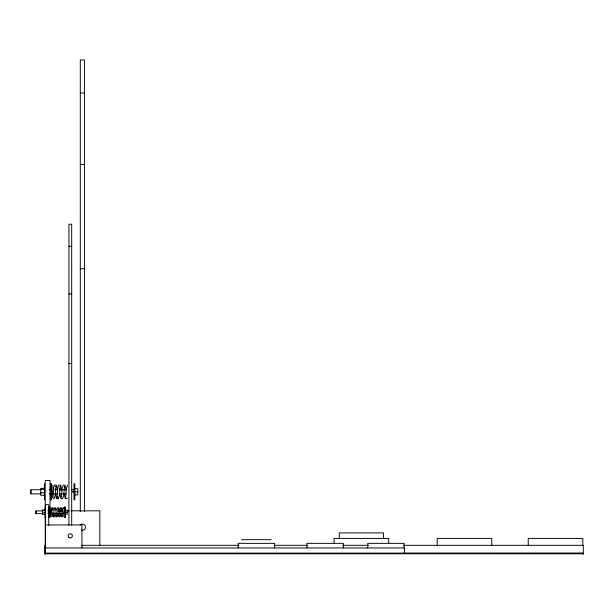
<?xml version="1.0" encoding="UTF-8"?>
<svg xmlns="http://www.w3.org/2000/svg" width="614" height="614" viewBox="0 0 614 614"><rect width="100%" height="100%" fill="white"/><g stroke="black" fill="none" stroke-linecap="round" stroke-linejoin="round"><path stroke-width="0.92" d="M52.282 512.314L51.776 516.29L50.739 516.858M53.817 512.237L53.318 516.205L53.802 515.568M55.13 512.306L54.508 516.612L52.957 516.604L52.512 514.709M56.718 512.237L56.281 515.844L56.925 515.76M63.779 512.306L63.019 516.75L61.715 516.727L61.124 514.824M52.558 497.601L53.502 488.007L54.354 485.137L55.69 484.914L56.672 485.551L57.348 489.849M50.425 516.128L51.614 507.816L52.904 507.77L53.548 509.689M52.413 509.942L52.758 508.507L52.566 508.852M53.963 509.689L54.562 507.763L55.46 507.648L56.419 509.72M55.26 509.988L55.598 508.569L54.999 509.021L54.784 508.522M56.864 509.666L57.516 507.74L58.775 507.832L59.404 511.408M55.774 486.679L56.058 486.165L55.137 495.536L54.347 498.391L53.027 498.683M59.988 486.764L60.318 486.265L59.412 495.46L58.2 498.683L56.358 498.315L55.59 493.664M62.191 515.668L61.953 515.99L62.559 509.82L63.035 507.924L63.879 507.694M64.186 486.802L64.585 486.334L63.649 495.797L62.628 498.675L60.763 498.384L59.911 493.687M58.176 508.929L58.445 508.615L57.816 514.931L57.14 516.85L55.889 516.658L55.398 514.739M65.967 496.818L65.575 497.263L66.465 488.222L67.578 484.999M67.448 498.177L66.465 498.714L65.138 498.43L64.201 493.717M59.366 515.614L59.105 515.906L59.696 509.873L60.441 507.724L61.715 507.893L62.298 511.424M61.768 496.757L61.339 497.171L62.214 487.9L63.188 485.014L65.084 485.152L65.997 489.895M61.001 508.937L61.308 508.668L60.74 514.893L60.095 516.811L58.814 516.689L58.261 514.77M52.804 497.048L53.403 496.826M51.515 491.584L53.149 491.722L52.773 485.114M53.149 491.906L51.553 492.06M49.726 512.114L50.816 512.206M72.605 491.684L74.033 491.561M74.033 492.067L72.506 491.875M63.795 512.183L64.746 512.099M64.746 512.437L63.726 512.314M80.296 93.036L84.433 93.036M80.296 164.544L84.433 164.544M68.921 246.291L71.684 246.291M80.296 268.725L84.433 268.725M68.921 293.983L71.684 293.983M68.921 363.473L71.684 363.473M44.408 488.345L40.785 488.345L40.785 495.275L44.408 495.275M74.847 488.706L77.809 488.706L77.809 494.922L74.847 494.922M40.785 489.274L44.408 489.274M40.785 489.742L31.045 489.742L31.045 493.879L40.785 493.879M49.166 489.742L51.069 489.742M54.876 489.742L57.724 489.742M59.627 489.742L66.289 489.742M71.999 489.742L74.847 489.742M74.847 491.814L77.809 491.814M40.785 492.743L44.408 492.743M49.166 493.879L57.724 493.879M59.627 493.879L66.289 493.879M44.983 509.958L42.573 509.958L42.573 514.586L44.983 514.586M65.291 510.203L67.264 510.203L67.264 514.34L65.291 514.34M42.573 510.579L44.983 510.579M42.573 510.894L36.072 510.894L36.072 513.649L42.573 513.649M47.754 510.894L49.604 510.894M51.446 510.894L64.37 510.894M67.256 510.825L69.175 510.825M71.094 510.825L99.829 510.825L99.829 545.316M65.291 512.268L67.264 512.268M42.573 512.89L44.983 512.89M47.754 513.649L62.521 513.649M45.528 524.947L81.954 524.947L81.954 547.957M241.678 539.675L271.127 539.675M81.624 545.316L238.969 545.316M273.998 545.316L307.568 545.316M342.558 545.316L368.561 545.316M403.482 545.316L583.3 545.316L583.3 554.074M45.528 547.957L404.426 547.957L404.426 553.797M403.943 553.03L583.3 553.03M45.528 553.107L404.426 553.107M44.768 553.536L583.3 553.521M57.624 496.749L57.018 496.749L57.578 496.749L56.902 497.716L57.862 487.946L58.767 485.052L60.671 485.098L61.661 489.872M56.81 498.683L57.424 498.683M57.586 498.683L58.2 498.683M53.257 516.858L54.185 516.858M49.726 512.429L50.816 512.337L50.816 508.131M63.795 508.952L63.365 508.308M59.612 488.337L59.711 490.102M60.84 509.873L60.932 511.5M55.298 488.383L55.39 490.125M53.241 493.479L53.341 495.168M582.839 545.316L582.839 538.417L528.24 538.417L528.24 545.316M582.839 553.521L582.839 554.074M491.783 545.316L491.783 538.417L437.183 538.417L437.183 545.316M404.119 547.957L404.119 543.359L367.702 543.359L367.702 547.957M388.677 543.59L388.677 538.417L334.077 538.417L334.077 543.59M383.451 538.417L383.451 532.898L339.304 532.898L339.304 538.417M343.387 547.957L343.387 543.359L306.962 543.359L306.962 547.957M274.611 547.957L274.611 543.359L238.194 543.359L238.194 547.957M84.433 511.615L84.433 59.926L80.296 59.926L80.296 511.615M74.847 483.709L74.847 499.919M74.033 483.709L74.033 499.919M71.684 525.162L71.684 224.202L68.921 224.202L68.921 525.162M65.291 506.865L65.291 517.679M64.746 506.865L64.746 517.679M51.515 483.709L51.515 499.919M50.701 483.709L50.701 499.919M50.018 508.016L50.018 480.47L45.229 480.47L45.229 507.064M49.726 506.865L49.726 517.679M49.181 506.865L49.181 517.679M48.729 525.446L48.729 504.708L45.528 504.708L45.528 553.797M45.229 517.479L45.229 554.074M44.983 506.865L44.983 517.679M44.768 545.316L44.768 554.074M44.408 483.709L44.408 499.919M35.842 511.017L35.842 513.527M30.7 489.934L30.7 493.687M80.158 524.962A3.124 3.124 0 0 1 85.384 526.367A3.124 3.124 0 0 1 81.555 530.189M583.3 553.659L44.768 553.659L583.3 553.682M68.829 537.327A2.08 2.08 0 0 0 72.314 536.398A2.08 2.08 0 0 0 69.766 533.842A2.08 2.08 0 0 0 68.829 537.327"/></g></svg>
